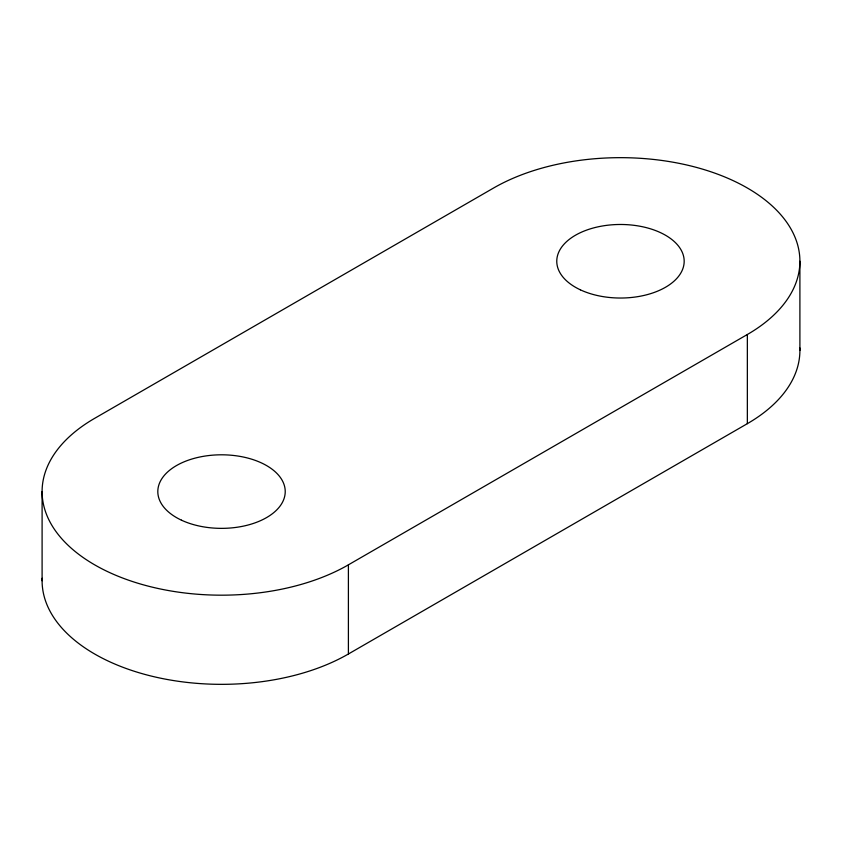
<?xml version="1.0" encoding="UTF-8"?>
<svg xmlns="http://www.w3.org/2000/svg" width="842" height="842" viewBox="0 0 842 842"><rect width="100%" height="100%" fill="white"/><g stroke="black" fill="none" stroke-linecap="round" stroke-linejoin="round"><path stroke-width="1.26" d="M348.399 564.835L747.349 334.506A179.42 103.587 0 0 0 747.349 188.008A179.42 103.587 0 0 0 493.601 188.008L94.651 418.337A179.42 103.587 0 0 0 94.651 564.835A179.42 103.587 0 0 0 348.399 564.835L348.399 653.992A179.42 103.587 0 0 1 150.865 675.968A179.42 103.587 0 0 1 42.153 578.254M348.399 653.992L747.349 423.663A179.42 103.587 0 0 0 799.847 347.914M799.9 261.252L799.9 350.419M747.349 334.506L747.349 423.663M42.1 491.581L42.1 580.748M580.391 289.837A63.697 36.774 0 0 0 683.388 267.009A63.697 36.774 0 0 0 597.652 226.919A63.697 36.774 0 0 0 580.391 289.837M181.44 520.167A63.697 36.774 0 0 0 284.438 497.338A63.697 36.774 0 0 0 198.691 457.248A63.697 36.774 0 0 0 181.44 520.167"/></g></svg>
